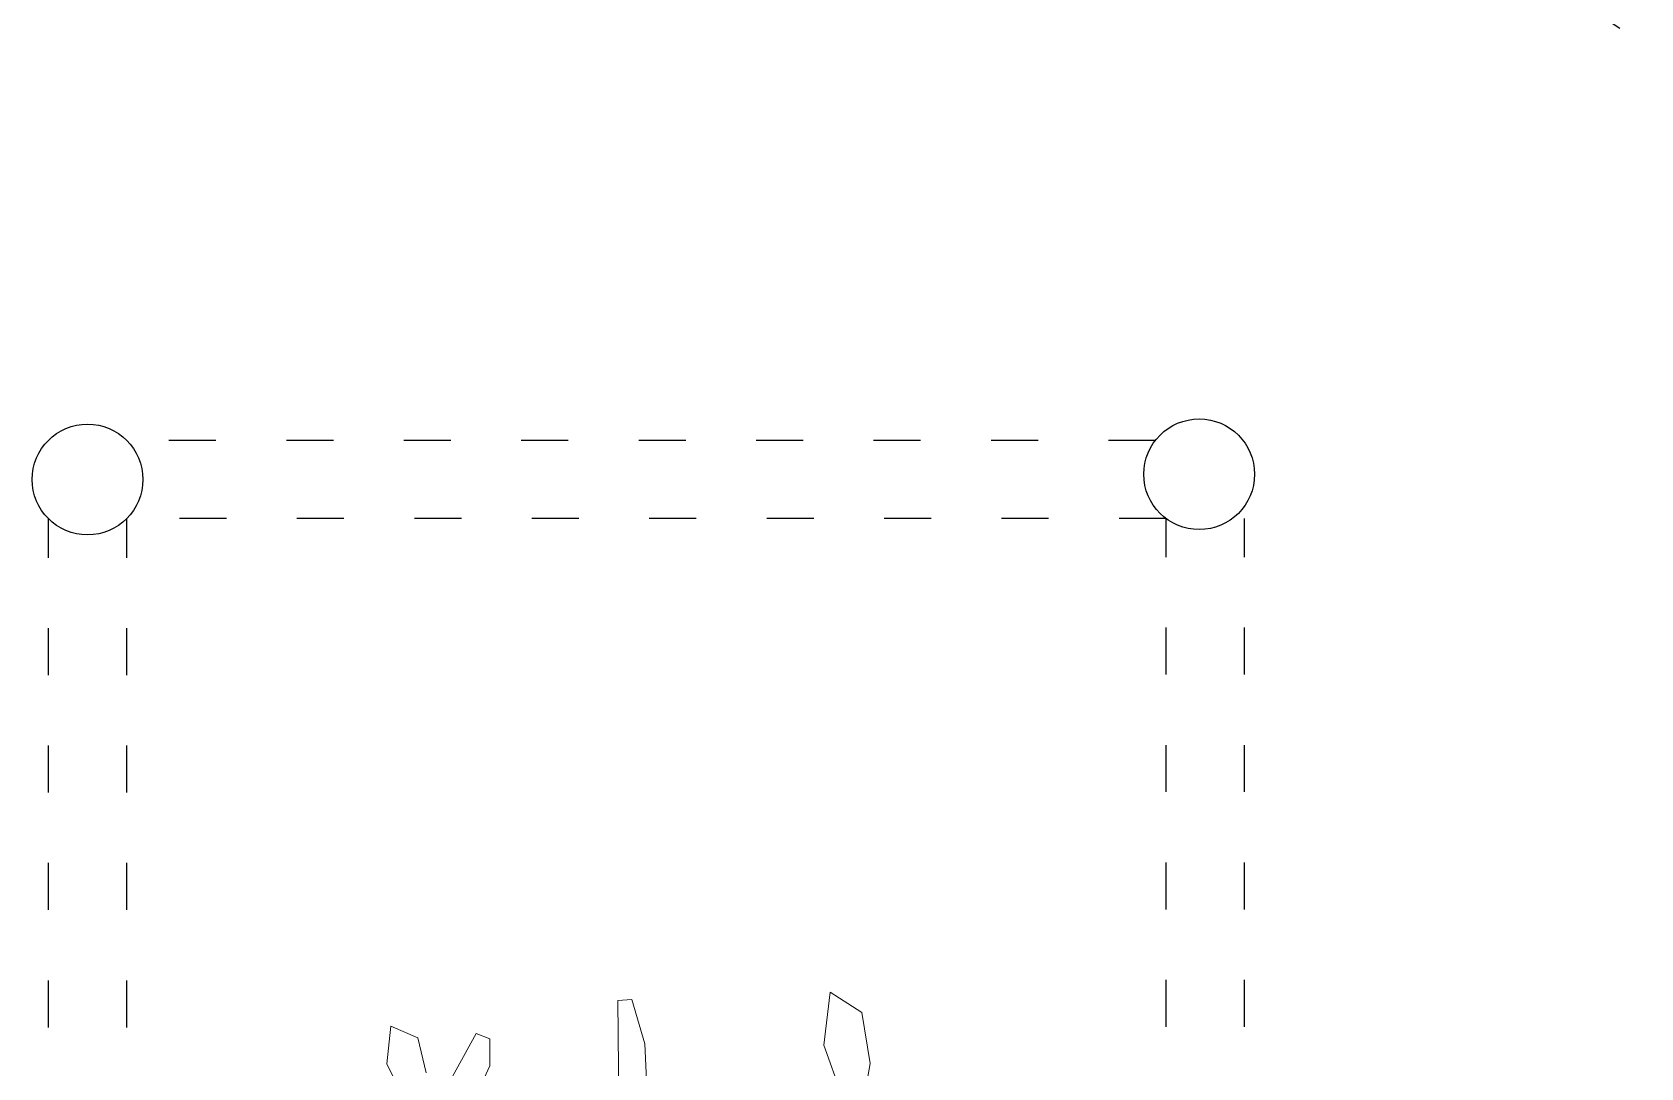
# Model space of a CAD drawing. Header units: centimetres. Extents: x 3413 to 9875, y 1 to 2456.
# Drawn here: x 4139.5 to 4550.4, y 1175.7 to 1440.3 of the extents above; entities that cross this region are included whole.
import ezdxf

# ---------------------------------------------------------------- set-up
doc = ezdxf.new("R2010")
doc.units = ezdxf.units.CM
doc.linetypes.add('raya espacio raya', pattern=[30, 12, -18])
doc.layers.add('beam', color=63, linetype='raya espacio raya')
doc.layers.add('furniture', color=63, linetype='Continuous', lineweight=20)

# ---------------------------------------------------------------- blocks, each defined once
blk = doc.blocks.new('tree_plan2-flat-1')
at = {"color": 62}
for p, q in [((-5574.24, 2106.75), (-5565.87, 2111.76)), ((-5565.87, 2111.76), (-5564.18, 2104.47)), ((-5578.55, 2098.38), (-5574.24, 2106.75)), ((-5564.18, 2104.47), (-5570.02, 2097.37)), ((-5568.73, 2091.19), (-5554.35, 2093.15)), ((-5554.35, 2093.15), (-5553.37, 2089.53)), ((-5553.37, 2089.53), (-5558.92, 2085.41))]:
    blk.add_line(p, q, dxfattribs=at)
at = {"color": 64}
for p, q in [((-5558.92, 2085.41), (-5569.79, 2083.12)), ((-5546.63, 2053.4), (-5525.91, 2069.19)), ((-5525.91, 2069.19), (-5523.56, 2066.5)), ((-5523.56, 2066.5), (-5530.72, 2057.05)), ((-5530.72, 2057.05), (-5546.19, 2044.3)), ((-5503.65, 2020.22), (-5491.75, 2027.02)), ((-5491.75, 2027.02), (-5491.15, 2017.43)), ((-5511.03, 2009.09), (-5503.65, 2020.22)), ((-5491.15, 2017.43), (-5500.24, 2007.94))]:
    blk.add_line(p, q, dxfattribs=at)
at = {"color": 66}
blk.add_line((-5500.24, 2007.94), (-5508.62, 2003.73), dxfattribs=at)

msp = doc.modelspace()

# ---------------------------------------------------------------- linework, layer by layer
for centre in [(4153.645, 1326.016), (4437.612, 1327.355)]:
    msp.add_circle(centre, 14.142)
at = {"layer": 'beam'}
for p, q in [((4426.439, 1336.024), (4163.645, 1336.016)), ((4143.667, 616.016), (4143.646, 1316.016)), ((4429.149, 1316.024), (4163.646, 1316.016)), ((4163.667, 616.016), (4163.646, 1316.016)), ((4429.16, 976.164), (4429.149, 1316.024)), ((4449.16, 976.164), (4449.149, 1316.025))]:
    msp.add_line(p, q, dxfattribs=at)
for centre, radius, start, end in [((4458.023, 1308.652), 181.293, 2.45629, 88.74835), ((4449.98, 1300.419), 169.924, 5.40344, 85.86701)]:
    msp.add_arc(centre, radius, start, end, dxfattribs=at)

# ---------------------------------------------------------------- block references
at = {"layer": 'furniture', "rotation": 53.24294292379511}
msp.add_blockref('tree_plan2-flat-1', (9253.776, 4381.893), dxfattribs=at)

doc.saveas('drawing.dxf')
